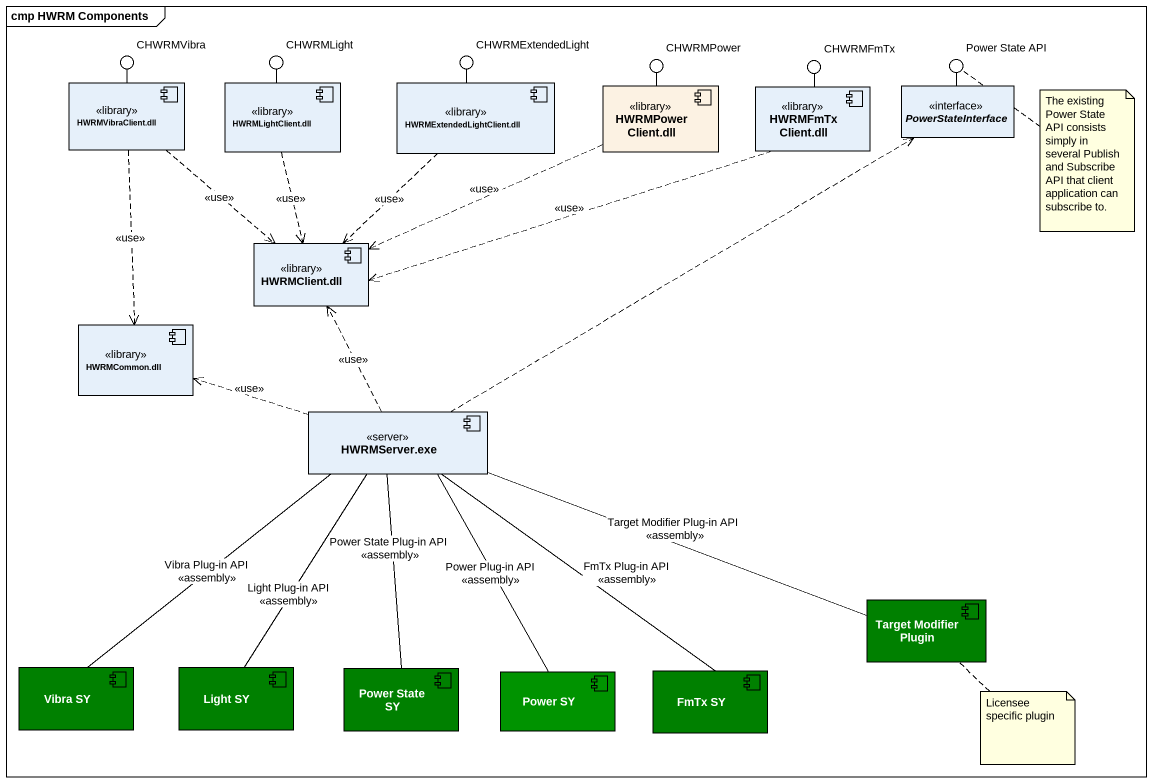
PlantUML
@startuml
mainframe cmp HWRM Components
allowmixing
hide circle
hide empty members
component "HWRMVibraClient.dll" as HWRMVibraClient_dll <<library>>
() CHWRMVibra
component "HWRMLightClient.dll" as HWRMLightClient_dll <<library>>
() CHWRMLight
component "HWRMExtendedLightClient.dll" as HWRMExtendedLightClient_dll <<library>>
() CHWRMExtendedLight
() CHWRMPower
() CHWRMFmTx
() "Power State API" as Power_State_API
component "HWRMPowerClient.dll" as HWRMPowerClient_dll <<library>> #FCF2E3
component "HWRMFmTxClient.dll" as HWRMFmTxClient_dll <<library>>
interface PowerStateInterface <<interface>>
component "HWRMClient.dll" as HWRMClient_dll <<library>>
component "HWRMCommon.dll" as HWRMCommon_dll <<library>>
component "HWRMServer.exe" as HWRMServer_exe <<server>>
component "Target Modifier Plugin" as Target_Modifier_Plugin #008000
component "Vibra SY" as Vibra_SY #008000
component "Light SY" as Light_SY #008000
component "Power State SY" as Power_State_SY #008000
component "Power SY" as Power_SY #009300
component "FmTx SY" as FmTx_SY #008000
HWRMVibraClient_dll -up- CHWRMVibra
HWRMLightClient_dll -up- CHWRMLight
HWRMExtendedLightClient_dll -up- CHWRMExtendedLight
HWRMPowerClient_dll -up- CHWRMPower
HWRMFmTxClient_dll -up- CHWRMFmTx
PowerStateInterface -up- Power_State_API
HWRMVibraClient_dll ..> HWRMClient_dll : <<use>>
HWRMVibraClient_dll ..> HWRMCommon_dll : <<use>>
HWRMLightClient_dll ..> HWRMClient_dll : <<use>>
HWRMExtendedLightClient_dll ..> HWRMClient_dll : <<use>>
HWRMPowerClient_dll .left.> HWRMClient_dll : <<use>>
HWRMFmTxClient_dll .left.> HWRMClient_dll : <<use>>
HWRMServer_exe .right.> PowerStateInterface
HWRMServer_exe .up.> HWRMClient_dll : <<use>>
HWRMServer_exe .left.> HWRMCommon_dll : <<use>>
HWRMServer_exe -right- Target_Modifier_Plugin : Target Modifier Plug-in API\n<<assembly>>
HWRMServer_exe -- Vibra_SY : Vibra Plug-in API\n<<assembly>>
HWRMServer_exe -- Light_SY : Light Plug-in API\n<<assembly>>
HWRMServer_exe -- Power_State_SY : Power State Plug-in API\n<<assembly>>
HWRMServer_exe -- Power_SY : Power Plug-in API\n<<assembly>>
HWRMServer_exe -- FmTx_SY : FmTx Plug-in API\n<<assembly>>
note bottom of Power_State_API : The existing Power State API consists simply in several Publish and Subscribe API that client application can subscribe to.
note bottom of Target_Modifier_Plugin : Licensee specific plugin
@enduml
